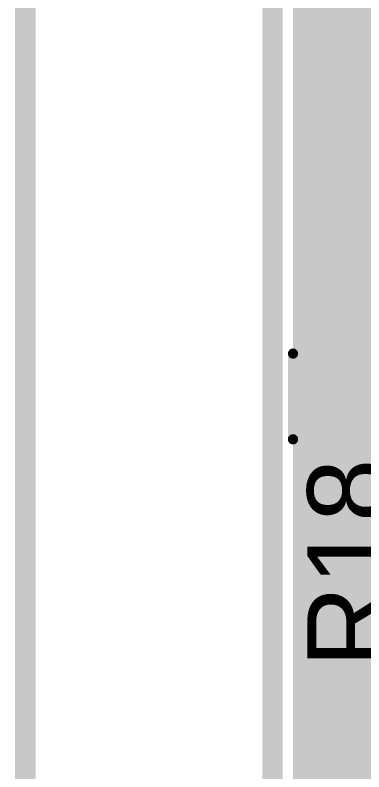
# Model space of a CAD drawing. Header units: millimetres. Extents: x -0.21 to 3.18, y -0.07 to 2.49.
# Drawn here: x -0.185 to -0.0143, y 0.145 to 0.5158 of the extents above; entities that cross this region are included whole.
import ezdxf

# ---------------------------------------------------------------- set-up
doc = ezdxf.new("R2010")
doc.units = ezdxf.units.MM
doc.header["$MEASUREMENT"] = 0
for name, color, linetype in [('BottomLayer', 5, 'Continuous'), ('BottomSolder', 6, 'Continuous'), ('Mechanical1', 6, 'Continuous'), ('Mechanical2', 216, 'Continuous'), ('TopLayer', 1, 'Continuous'), ('TopOverlay', 2, 'Continuous'), ('TopPaste', 8, 'Continuous'), ('TopSolder', 216, 'Continuous'), ('ViaHoleLayer', 16, 'Continuous')]:
    doc.layers.add(name, color=color, linetype=linetype)
doc.styles.add('Arial', font='', dxfattribs={"height": 0.2})
doc.styles.get('Arial').set_extended_font_data('Arial')

# ---------------------------------------------------------------- blocks, each defined once
blk = doc.blocks.new('R___0603_36')
at = {"layer": 'TopLayer'}
for points in [[(-0.015, 0.0175), (-0.015, -0.0175), (-0.045, -0.0175), (-0.045, 0.0175)], [(0.045, 0.0175), (0.045, -0.0175), (0.015, -0.0175), (0.015, 0.0175)]]:
    blk.add_hatch(color=1, dxfattribs=at).paths.add_polyline_path(points)
at = {"layer": 'TopPaste'}
for points in [[(-0.015, 0.0175), (-0.015, -0.0175), (-0.045, -0.0175), (-0.045, 0.0175)], [(0.045, 0.0175), (0.045, -0.0175), (0.015, -0.0175), (0.015, 0.0175)]]:
    blk.add_hatch(color=8, dxfattribs=at).paths.add_polyline_path(points)
at = {"layer": 'TopSolder'}
for points in [[(-0.011, 0.0215), (-0.011, -0.0215), (-0.049, -0.0215), (-0.049, 0.0215)], [(0.049, 0.0215), (0.049, -0.0215), (0.011, -0.0215), (0.011, 0.0215)]]:
    blk.add_hatch(color=216, dxfattribs=at).paths.add_polyline_path(points)
at = {"layer": 'TopOverlay', "const_width": 0.005}
for points in [[(-0.048, 0.021), (-0.048, -0.021)], [(0.048, 0.021), (-0.048, 0.021)], [(0.048, 0.021), (0.048, -0.021)], [(0.048, -0.021), (-0.048, -0.021)]]:
    blk.add_lwpolyline(points, dxfattribs=at)
at = {"layer": 'TopOverlay', "const_width": 0.0025}
for points in [[(-0.04925, 0.021, 1), (-0.04675, 0.021, 1)], [(-0.04925, 0.021, 1), (-0.04675, 0.021, 1)], [(0.04675, 0.021, 1), (0.04925, 0.021, 1)], [(0.04675, 0.021, 1), (0.04925, 0.021, 1)], [(-0.04925, -0.021, 1), (-0.04675, -0.021, 1)], [(-0.04925, -0.021, 1), (-0.04675, -0.021, 1)], [(0.04675, -0.021, 1), (0.04925, -0.021, 1)], [(0.04675, -0.021, 1), (0.04925, -0.021, 1)]]:
    blk.add_lwpolyline(points, format="xyb", close=True, dxfattribs=at)

msp = doc.modelspace()

# ---------------------------------------------------------------- hatches: boundary and pattern name
at = {"layer": 'BottomLayer'}
for points in [[(-0.049, 0.463), (-0.049, 0.064), (0.011, 0.064), (0.011, 0.463)], [(0.501, 0.147), (-0.043, 0.147), (-0.043, 0.064), (0.501, 0.064)]]:
    msp.add_hatch(color=5, dxfattribs=at).paths.add_polyline_path(points)
h = msp.add_hatch(color=5, dxfattribs=at)
edge = h.paths.add_edge_path()
edge.add_arc((-0.031, 0.444), 0.01181, 0, 360)
at = {"layer": 'BottomSolder'}
h = msp.add_hatch(color=6, dxfattribs=at)
edge = h.paths.add_edge_path()
edge.add_arc((-0.031, 0.444), 0.01581, 0, 360)
at = {"layer": 'TopLayer'}
for points in [[(0.17, 0.481), (0.17, 1.071), (-0.049, 1.071), (-0.049, 0.481)], [(-0.049, 0.425), (0.039, 0.425), (0.039, 0.493), (-0.049, 0.493)]]:
    msp.add_hatch(color=1, dxfattribs=at).paths.add_polyline_path(points)
h = msp.add_hatch(color=1, dxfattribs=at)
edge = h.paths.add_edge_path()
edge.add_arc((-0.031, 0.444), 0.01181, 0, 360)
at = {"layer": 'TopSolder'}
h = msp.add_hatch(color=216, dxfattribs=at)
edge = h.paths.add_edge_path()
edge.add_arc((-0.031, 0.444), 0.01581, 0, 360)
at = {"layer": 'ViaHoleLayer'}
h = msp.add_hatch(color=16, dxfattribs=at)
edge = h.paths.add_edge_path()
edge.add_arc((-0.031, 0.444), 0.00591, 0, 360)

# ---------------------------------------------------------------- linework, layer by layer
at = {"layer": 'BottomLayer', "const_width": 0.025}
msp.add_lwpolyline([(-0.012, 0.53644), (0.068, 0.45644)], dxfattribs=at)
at = {"layer": 'Mechanical1', "const_width": 0.01}
msp.add_lwpolyline([(-0.18, -0.06), (-0.18, 0.81209)], dxfattribs=at)
at = {"layer": 'Mechanical2', "const_width": 0.01}
msp.add_lwpolyline([(-0.059, -0.06), (-0.059, 2.288)], dxfattribs=at)
at = {"layer": 'TopLayer', "const_width": 0.015}
for points in [[(-0.031, 0.254), (-0.031, 0.329)], [(-0.031, 0.254), (-0.006, 0.229)]]:
    msp.add_lwpolyline(points, dxfattribs=at)
at = {"layer": 'TopLayer', "const_width": 0.0075}
for points in [[(-0.03475, 0.329, 1), (-0.02725, 0.329, 1)], [(-0.03475, 0.254, 1), (-0.02725, 0.254, 1)], [(-0.03475, 0.254, 1), (-0.02725, 0.254, 1)]]:
    msp.add_lwpolyline(points, format="xyb", close=True, dxfattribs=at)

# ---------------------------------------------------------------- block references
at = {"rotation": 180}
msp.add_blockref('R___0603_36', (-0.001, 0.329), dxfattribs=at)

# ---------------------------------------------------------------- texts
at = {"layer": 'TopOverlay', "style": 'Arial'}
msp.add_text('R18', height=0.04, rotation=90, dxfattribs=at).set_placement((-0.00201, 0.19602))

doc.saveas('drawing.dxf')
